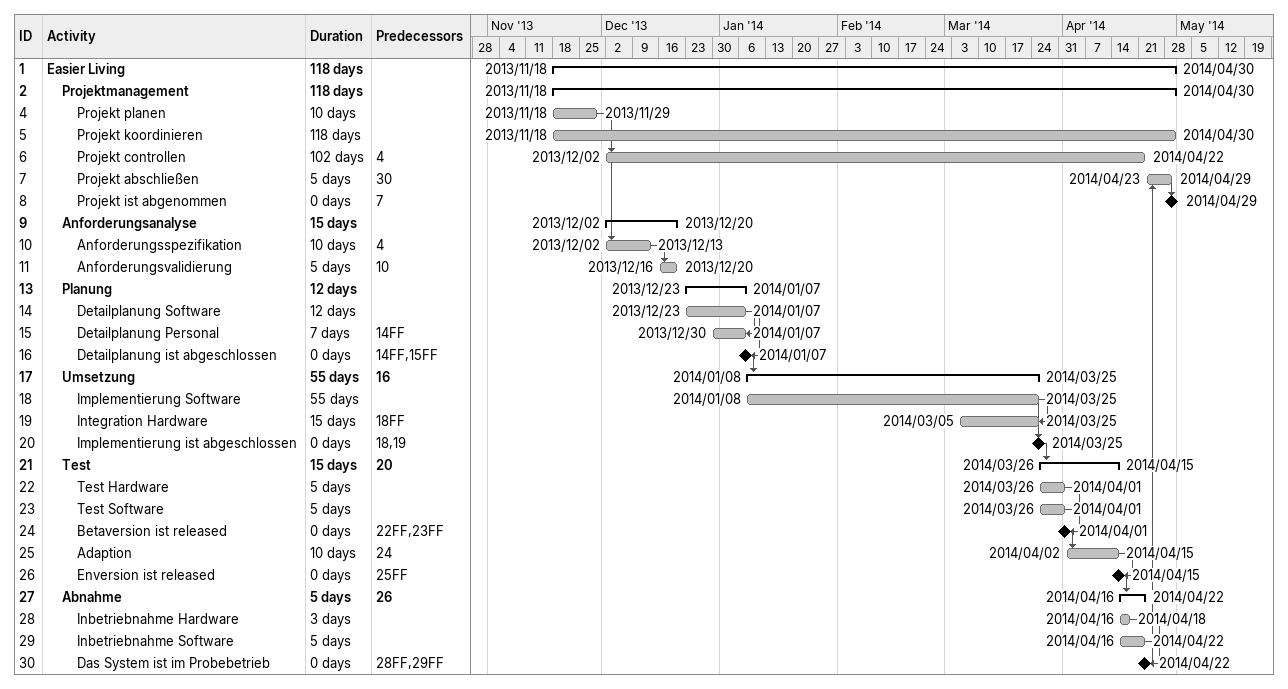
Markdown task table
| ID | Level | Task | Duration | Start | Finish | Predecessors |
|---|---|---|---|---|---|---|
| 1 | 1 | **Easier Living** | 118d | 2013-11-18 | 2014-04-30 |  |
| 2 | 2 | **Projektmanagement** | 118d | 2013-11-18 | 2014-04-30 |  |
| 4 | 3 | Projekt planen | 10d | 2013-11-18 | 2013-11-29 |  |
| 5 | 3 | Projekt koordinieren | 118d | 2013-11-18 | 2014-04-30 |  |
| 6 | 3 | Projekt controllen | 102d | 2013-12-02 | 2014-04-22 | 4 |
| 7 | 3 | Projekt abschließen | 5d | 2014-04-23 | 2014-04-29 | 30 |
| 8 | 3 | Projekt ist abgenommen | 0d | 2014-04-29 | 2014-04-29 | 7 |
| 9 | 2 | **Anforderungsanalyse** | 15d | 2013-12-02 | 2013-12-20 |  |
| 10 | 3 | Anforderungsspezifikation | 10d | 2013-12-02 | 2013-12-13 | 4 |
| 11 | 3 | Anforderungsvalidierung | 5d | 2013-12-16 | 2013-12-20 | 10 |
| 13 | 2 | **Planung** | 12d | 2013-12-23 | 2014-01-07 |  |
| 14 | 3 | Detailplanung Software | 12d | 2013-12-23 | 2014-01-07 |  |
| 15 | 3 | Detailplanung Personal | 7d | 2013-12-30 | 2014-01-07 | 14FF |
| 16 | 3 | Detailplanung ist abgeschlossen | 0d | 2014-01-07 | 2014-01-07 | 14FF, 15FF |
| 17 | 2 | **Umsetzung** | 55d | 2014-01-08 | 2014-03-25 | 16 |
| 18 | 3 | Implementierung Software | 55d | 2014-01-08 | 2014-03-25 |  |
| 19 | 3 | Integration Hardware | 15d | 2014-03-05 | 2014-03-25 | 18FF |
| 20 | 3 | Implementierung ist abgeschlossen | 0d | 2014-03-25 | 2014-03-25 | 18, 19 |
| 21 | 2 | **Test** | 15d | 2014-03-26 | 2014-04-15 | 20 |
| 22 | 3 | Test Hardware | 5d | 2014-03-26 | 2014-04-01 |  |
| 23 | 3 | Test Software | 5d | 2014-03-26 | 2014-04-01 |  |
| 24 | 3 | Betaversion ist released | 0d | 2014-04-01 | 2014-04-01 | 22FF, 23FF |
| 25 | 3 | Adaption | 10d | 2014-04-02 | 2014-04-15 | 24 |
| 26 | 3 | Enversion ist released | 0d | 2014-04-15 | 2014-04-15 | 25FF |
| 27 | 2 | **Abnahme** | 5d | 2014-04-16 | 2014-04-22 | 26 |
| 28 | 3 | Inbetriebnahme Hardware | 3d | 2014-04-16 | 2014-04-18 |  |
| 29 | 3 | Inbetriebnahme Software | 5d | 2014-04-16 | 2014-04-22 |  |
| 30 | 3 | Das System ist im Probebetrieb | 0d | 2014-04-22 | 2014-04-22 | 28FF, 29FF |
